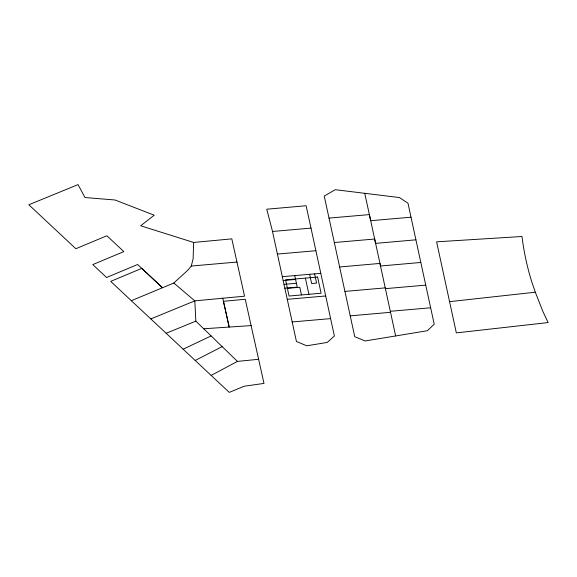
<?xml version="1.0" encoding="UTF-8"?>
<svg xmlns="http://www.w3.org/2000/svg" width="577" height="577" viewBox="0 0 577 577"><rect width="100%" height="100%" fill="white"/><g stroke="black" fill="none" stroke-linecap="round" stroke-linejoin="round"><path stroke-width="0.87" d="M193.648 242.455L193.129 258.763L191.283 266.047L187.886 270.166L173.807 283.033L131.325 300.704L110.705 281.374L141.754 268.377L162.411 287.671L137.622 264.497L106.55 277.501L92.782 264.598L123.831 251.601L106.875 235.748L75.847 248.737L28.85 204.763L78.054 184.604L84.978 197.543L115.025 199.988L154.225 215.214L140.673 225.773L193.648 242.455L231.81 238.864L244.554 296.189L194.817 300.862L150.813 318.915L131.325 300.704M211.153 375.425L237.435 361.397L258.633 359.291L263.985 383.416L244.215 386.222L229.285 392.396L150.813 318.915M195.192 360.466L222.152 346.611M183.154 349.2L211.117 335.929M166.126 333.268L195.855 321.129L237.435 361.397M395.649 335.951L365.162 340.964L354.754 336.701L324.238 196.072L335.244 189.696L399.435 197.558L407.975 203.183L434.221 324.216L427.355 330.722L395.649 335.951L379.947 263.429L339.622 266.992M449.57 301.648L535.319 292.207L542.935 311.573L548.15 322.565L456.335 332.886L436.609 241.828L522.005 236.491A639.879 396.587 -0.4 0 0 531.691 281.59L535.319 292.207M415.93 239.816L375.605 243.379L369.367 214.594L329.013 218.099M420.835 262.456L380.531 266.011L374.653 239.022L334.335 242.528M350.232 315.857L390.514 312.308M411.012 217.204L370.694 220.71L364.743 193.302M272.488 231.478L310.996 228.103L334.379 335.994L327.289 342.421L306.776 345.796L296.434 341.476L272.337 230.742L266.762 209.206L306.113 205.744L310.996 228.103M277.4 254.06L315.886 250.721M191.283 266.047L236.967 262.052M282.333 276.686L320.769 273.332M283.177 280.523L295.583 279.441M284.007 284.367L296.412 283.285M284.836 288.204L297.242 287.122L294.753 275.604M287.389 288.349L299.802 287.267L301.461 294.948M344.931 291.414L385.248 287.873M385.414 288.651L425.711 285.117M287.238 299.319L325.673 295.972M390.319 311.291L430.666 307.772M292.2 321.959L330.614 318.612M203.731 328.767L251.103 325.594L258.633 359.291M173.807 283.033L194.817 300.862L195.855 321.129M251.103 325.594L245.247 299.261L223.458 301.317L229.184 327.065L222.758 298.244M314.602 273.873L316.593 283.091L311.63 283.523L309.64 274.306M305.406 278.114L308.904 294.299M317.61 277.054L285.557 279.845L289.055 296.03L321.108 293.239L317.61 277.054"/></g></svg>
